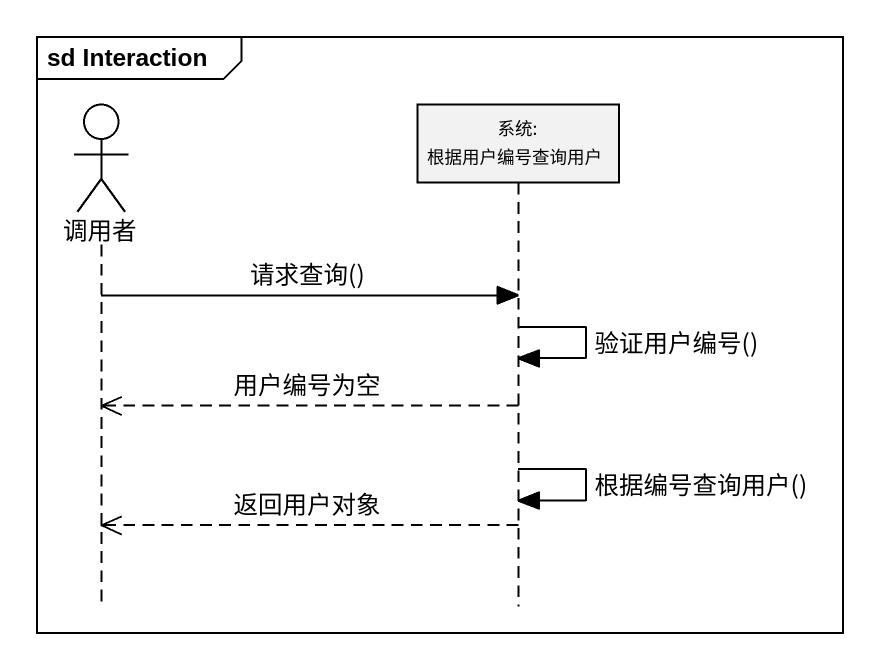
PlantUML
@startuml
mainframe sd Interaction
hide footbox
actor 调用者
participant "系统: 根据用户编号查询用户" as 系统_根据用户编号查询用户

调用者 -> 系统_根据用户编号查询用户 : 请求查询()
系统_根据用户编号查询用户 -> 系统_根据用户编号查询用户 : 验证用户编号()
系统_根据用户编号查询用户 -->> 调用者 : 用户编号为空
系统_根据用户编号查询用户 -> 系统_根据用户编号查询用户 : 根据编号查询用户()
系统_根据用户编号查询用户 -->> 调用者 : 返回用户对象
@enduml
